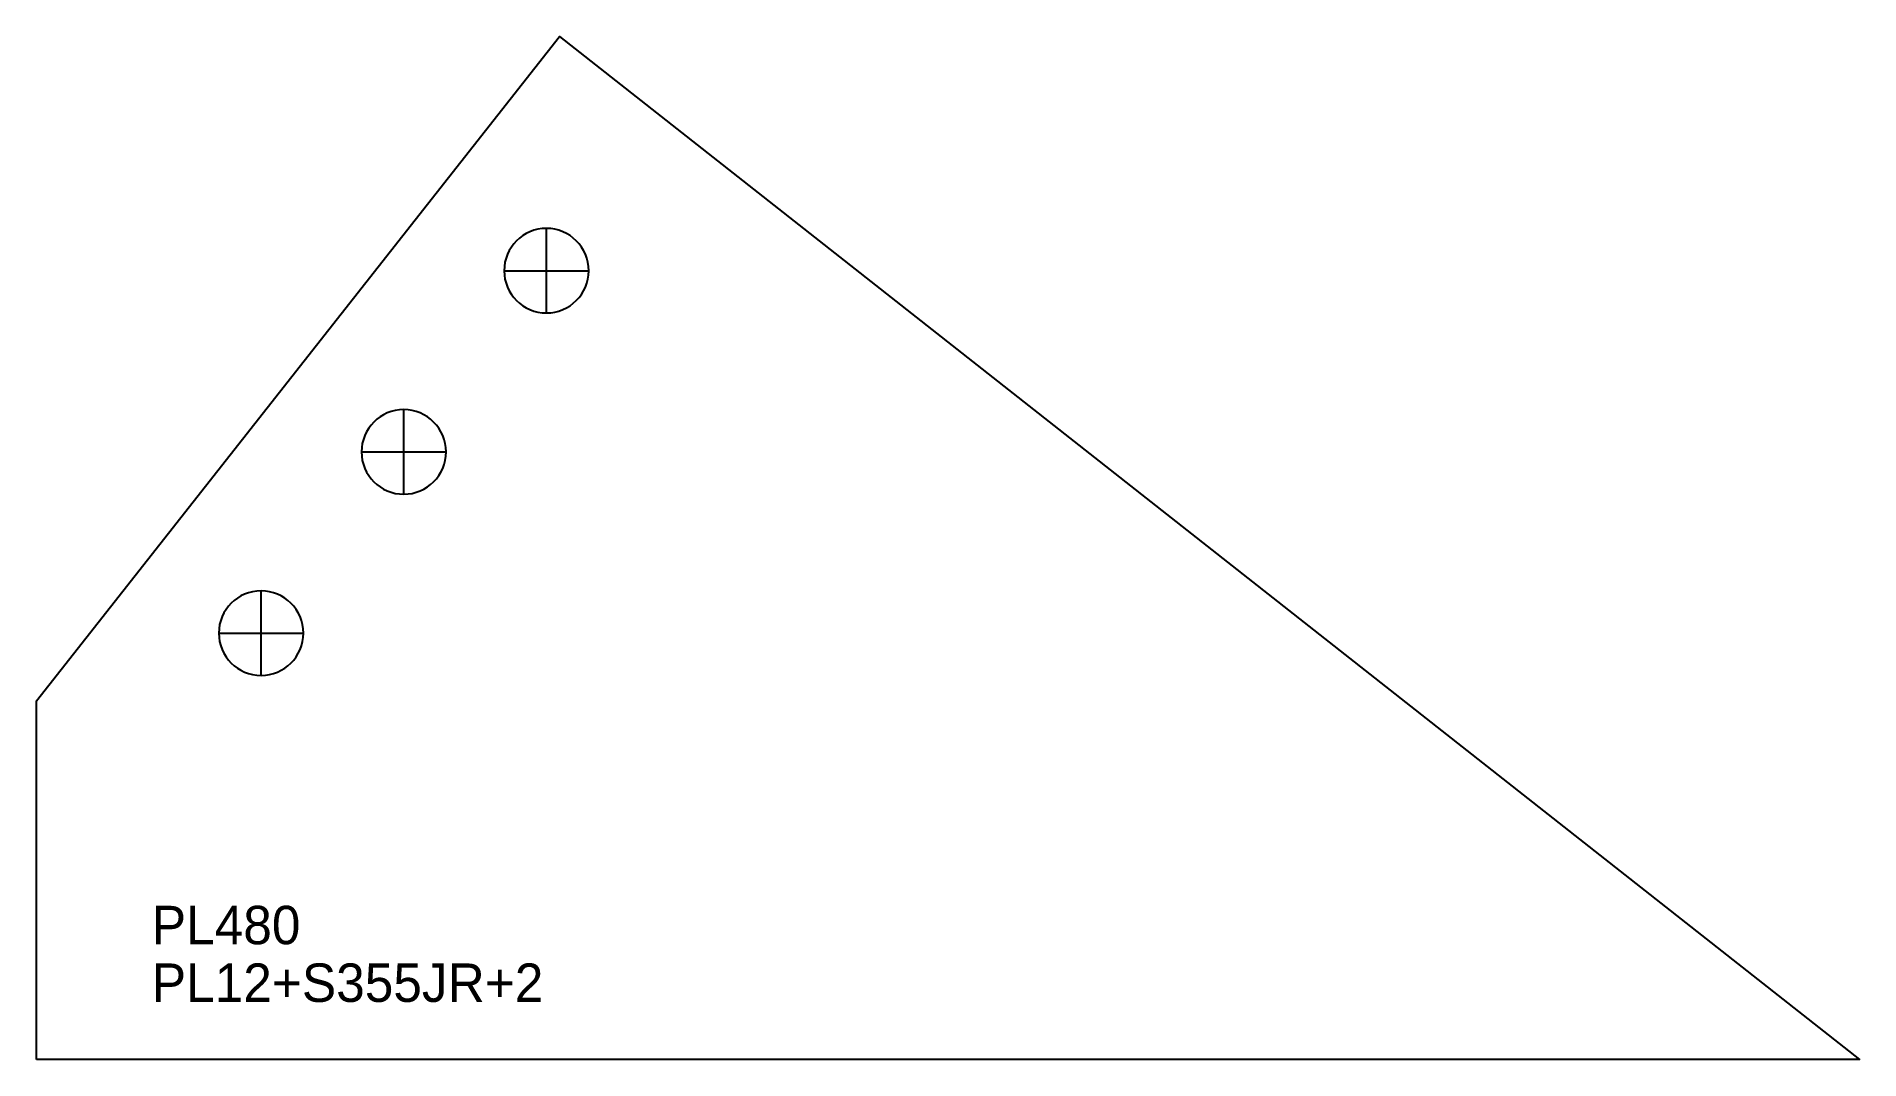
# Model space of a CAD drawing. Extents: x 0 to 474, y 0 to 266.
import ezdxf

# ---------------------------------------------------------------- set-up
doc = ezdxf.new("R2010")
doc.units = 0
for name, color, linetype in [('22', 7, 'CONTINUOUS'), ('CUT', 7, 'CONTINUOUS'), ('SCRIBE', 3, 'CONTINUOUS'), ('TEXT', 7, 'CONTINUOUS')]:
    doc.layers.add(name, color=color, linetype=linetype)

msp = doc.modelspace()

# ---------------------------------------------------------------- linework, layer by layer
at = {"layer": '22', "color": 7, "linetype": 'CONTINUOUS'}
for p, q in [((132.65, 194.23), (132.65, 216.23)), ((121.65, 205.23), (143.65, 205.23)), ((95.54, 147.08), (95.54, 169.08)), ((84.54, 158.08), (106.54, 158.08)), ((58.43, 99.94), (58.43, 121.94)), ((47.43, 110.94), (69.43, 110.94))]:
    msp.add_line(p, q, dxfattribs=at)
for points in [[(132.65, 216.23, 1), (132.65, 194.23, 1)], [(95.54, 169.08, 1), (95.54, 147.08, 1)], [(58.43, 121.94, 1), (58.43, 99.94, 1)]]:
    msp.add_lwpolyline(points, format="xyb", close=True, dxfattribs=at)
at = {"layer": 'CUT', "color": 7, "linetype": 'CONTINUOUS'}
msp.add_lwpolyline([(0, 0), (0, 93.3), (136.07, 266.17), (474.23, 0)], close=True, dxfattribs=at)

# ---------------------------------------------------------------- texts
at = {"layer": 'SCRIBE', "color": 3}
msp.add_text('PL480', height=10, dxfattribs=at).set_placement((30, 30))
at = {"layer": 'TEXT', "color": 7}
msp.add_text('PL12+S355JR+2', height=10, dxfattribs=at).set_placement((30, 15))

doc.saveas('drawing.dxf')
